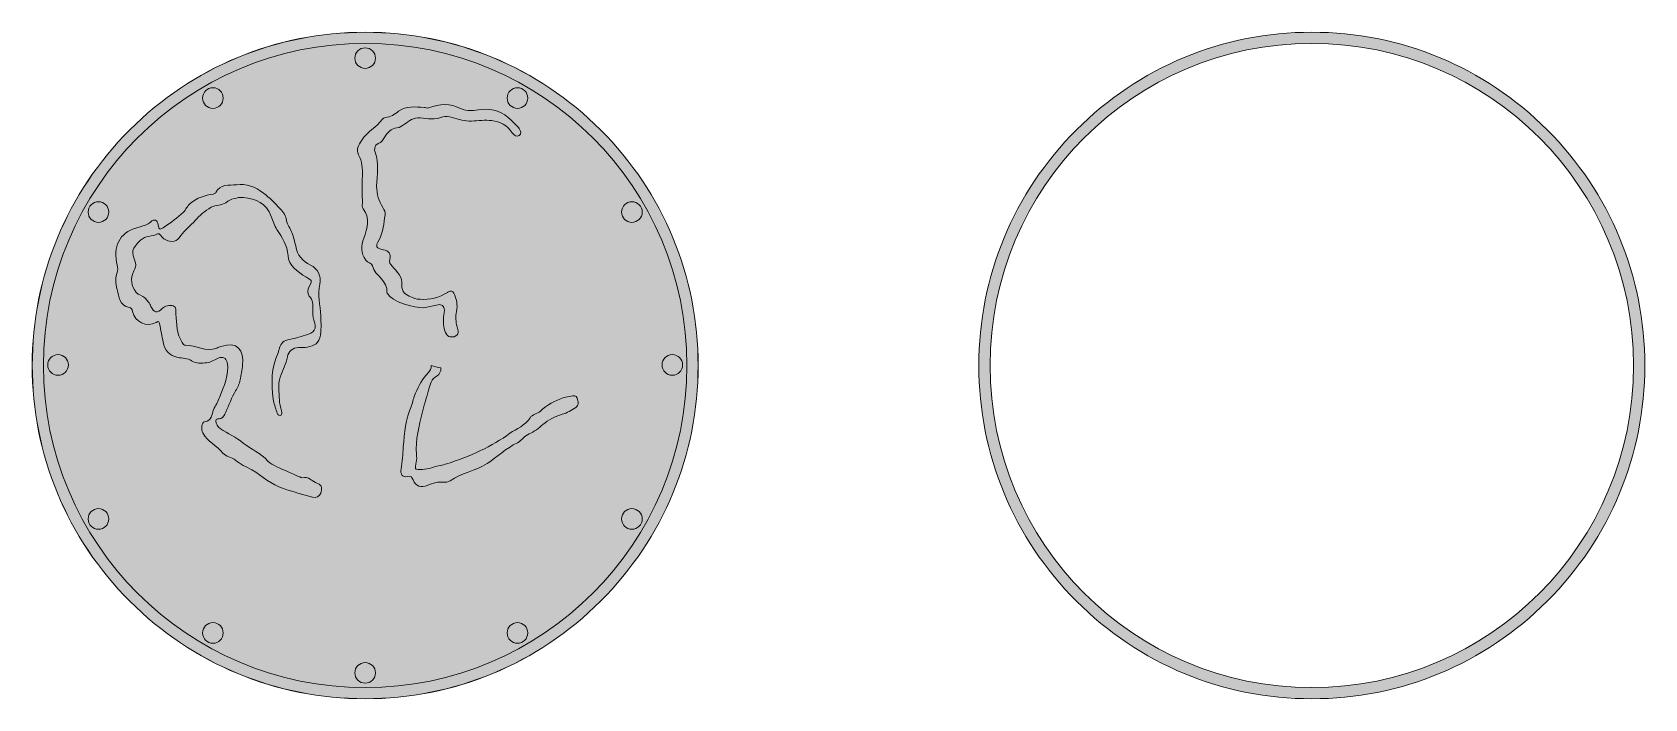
# Model space of a CAD drawing. Extents: x 98 to 4334, y -902 to -98.
# Drawn here: x 98 to 2046, y -902 to -98 of the extents above; entities that cross this region are included whole.
import ezdxf

# ---------------------------------------------------------------- set-up
doc = ezdxf.new("R2010")
doc.units = 0
doc.header["$MEASUREMENT"] = 0
doc.layers.add('Layer 1', color=7, linetype='Continuous')

msp = doc.modelspace()

# ---------------------------------------------------------------- hatches: boundary and pattern name
at = {"layer": 'Layer 1', "true_color": 0xed1c24}
h = msp.add_hatch(color=240, dxfattribs=at)
h.dxf.hatch_style = 2
edge = h.paths.add_edge_path()
edge.add_spline(control_points=[(784.5, -215.5), (708.5, -139.5), (607.5, -97.6), (500, -97.6), (392.5, -97.6), (291.5, -139.5), (215.5, -215.5), (139.5, -291.5), (97.6, -392.5), (97.6, -500), (97.6, -607.5), (139.5, -708.5), (215.5, -784.5), (291.5, -860.5), (392.5, -902.4), (500, -902.4), (607.5, -902.4), (708.5, -860.5), (784.5, -784.5), (860.5, -708.5), (902.4, -607.5), (902.4, -500), (902.4, -392.5), (860.5, -291.5), (784.5, -215.5)], knot_values=[0, 0, 0, 0, 1, 1, 1, 2, 2, 2, 3, 3, 3, 4, 4, 4, 5, 5, 5, 6, 6, 6, 7, 7, 7, 8, 8, 8, 8], degree=3, periodic=1)
at = {"layer": 'Layer 1', "true_color": 0xe00724}
h = msp.add_hatch(color=242, dxfattribs=at)
h.dxf.hatch_style = 2
edge = h.paths.add_edge_path()
edge.add_spline(control_points=[(784.5, -215.5), (708.5, -139.5), (607.5, -97.6), (500, -97.6), (392.5, -97.6), (291.5, -139.5), (215.5, -215.5), (139.5, -291.5), (97.6, -392.5), (97.6, -500), (97.6, -607.5), (139.5, -708.5), (215.5, -784.5), (291.5, -860.5), (392.5, -902.4), (500, -902.4), (607.5, -902.4), (708.5, -860.5), (784.5, -784.5), (860.5, -708.5), (902.4, -607.5), (902.4, -500), (902.4, -392.5), (860.5, -291.5), (784.5, -215.5)], knot_values=[0, 0, 0, 0, 1, 1, 1, 2, 2, 2, 3, 3, 3, 4, 4, 4, 5, 5, 5, 6, 6, 6, 7, 7, 7, 8, 8, 8, 8], degree=3, periodic=1)
edge = h.paths.add_edge_path()
edge.add_spline(control_points=[(500, -888.9), (285.2, -888.9), (111.1, -714.8), (111.1, -500), (111.1, -285.2), (285.2, -111.1), (500, -111.1), (714.8, -111.1), (888.9, -285.2), (888.9, -500), (888.9, -714.8), (714.8, -888.9), (500, -888.9)], knot_values=[0, 0, 0, 0, 1, 1, 1, 2, 2, 2, 3, 3, 3, 4, 4, 4, 4], degree=3, periodic=1)
at = {"layer": 'Layer 1', "true_color": 0xffffff}
h = msp.add_hatch(color=7, dxfattribs=at)
h.dxf.hatch_style = 2
edge = h.paths.add_edge_path()
edge.add_spline(control_points=[(784.5, -215.5), (708.5, -139.5), (607.5, -97.7), (500, -97.7), (392.5, -97.7), (291.5, -139.5), (215.5, -215.5), (139.5, -291.5), (97.7, -392.5), (97.7, -500), (97.7, -607.5), (139.5, -708.5), (215.5, -784.5), (291.5, -860.5), (392.5, -902.3), (500, -902.3), (607.5, -902.3), (708.5, -860.5), (784.5, -784.5), (860.5, -708.5), (902.3, -607.5), (902.3, -500), (902.3, -392.5), (860.5, -291.5), (784.5, -215.5)], knot_values=[0, 0, 0, 0, 1, 1, 1, 2, 2, 2, 3, 3, 3, 4, 4, 4, 5, 5, 5, 6, 6, 6, 7, 7, 7, 8, 8, 8, 8], degree=3, periodic=1)
edge = h.paths.add_edge_path()
edge.add_spline(control_points=[(684, -164.6), (690.9, -164.6), (696.5, -170.2), (696.5, -177.1), (696.5, -184), (690.9, -189.6), (684, -189.6), (677.1, -189.6), (671.6, -184), (671.6, -177.1), (671.6, -170.2), (677.1, -164.6), (684, -164.6)], knot_values=[0, 0, 0, 0, 1, 1, 1, 2, 2, 2, 3, 3, 3, 4, 4, 4, 4], degree=3, periodic=1)
edge = h.paths.add_edge_path()
edge.add_spline(control_points=[(500, -116.4), (506.9, -116.4), (512.5, -122), (512.5, -128.8), (512.5, -135.7), (506.9, -141.3), (500, -141.3), (493.1, -141.3), (487.5, -135.7), (487.5, -128.8), (487.5, -122), (493.1, -116.4), (500, -116.4)], knot_values=[0, 0, 0, 0, 1, 1, 1, 2, 2, 2, 3, 3, 3, 4, 4, 4, 4], degree=3, periodic=1)
edge = h.paths.add_edge_path()
edge.add_spline(control_points=[(316, -164.6), (322.9, -164.6), (328.4, -170.2), (328.4, -177.1), (328.4, -184), (322.9, -189.6), (316, -189.6), (309.1, -189.6), (303.5, -184), (303.5, -177.1), (303.5, -170.2), (309.1, -164.6), (316, -164.6)], knot_values=[0, 0, 0, 0, 1, 1, 1, 2, 2, 2, 3, 3, 3, 4, 4, 4, 4], degree=3, periodic=1)
edge = h.paths.add_edge_path()
edge.add_spline(control_points=[(128.8, -511.8), (122, -511.8), (116.4, -506.2), (116.4, -499.3), (116.4, -492.4), (122, -486.9), (128.8, -486.9), (135.7, -486.9), (141.3, -492.4), (141.3, -499.3), (141.3, -506.2), (135.7, -511.8), (128.8, -511.8)], knot_values=[0, 0, 0, 0, 1, 1, 1, 2, 2, 2, 3, 3, 3, 4, 4, 4, 4], degree=3, periodic=1)
edge = h.paths.add_edge_path()
edge.add_spline(control_points=[(177.7, -697.7), (170.8, -697.7), (165.2, -692.1), (165.2, -685.3), (165.2, -678.4), (170.8, -672.8), (177.7, -672.8), (184.6, -672.8), (190.1, -678.4), (190.1, -685.3), (190.1, -692.1), (184.6, -697.7), (177.7, -697.7)], knot_values=[0, 0, 0, 0, 1, 1, 1, 2, 2, 2, 3, 3, 3, 4, 4, 4, 4], degree=3, periodic=1)
edge = h.paths.add_edge_path()
edge.add_spline(control_points=[(177.7, -327.2), (170.8, -327.2), (165.2, -321.6), (165.2, -314.7), (165.2, -307.9), (170.8, -302.3), (177.7, -302.3), (184.6, -302.3), (190.1, -307.9), (190.1, -314.7), (190.1, -321.6), (184.6, -327.2), (177.7, -327.2)], knot_values=[0, 0, 0, 0, 1, 1, 1, 2, 2, 2, 3, 3, 3, 4, 4, 4, 4], degree=3, periodic=1)
edge = h.paths.add_edge_path()
edge.add_spline(control_points=[(316, -835.4), (309.1, -835.4), (303.5, -829.8), (303.5, -822.9), (303.5, -816), (309.1, -810.4), (316, -810.4), (322.9, -810.4), (328.4, -816), (328.4, -822.9), (328.4, -829.8), (322.9, -835.4), (316, -835.4)], knot_values=[0, 0, 0, 0, 1, 1, 1, 2, 2, 2, 3, 3, 3, 4, 4, 4, 4], degree=3, periodic=1)
edge = h.paths.add_edge_path()
edge.add_spline(control_points=[(446.3, -654), (444.7, -658.2), (441.1, -660.1), (436.2, -659), (424.3, -656.1), (412.8, -652.1), (401.1, -648.6), (386.2, -644.1), (375.8, -633.3), (363, -626.1), (356.4, -622.3), (348.6, -619), (343.5, -614.6), (338.4, -610.2), (331.3, -610.1), (328, -605.8), (320.9, -596.5), (309.3, -592.1), (303.7, -581.4), (301.9, -577.7), (302.2, -568.3), (305.9, -567.9), (315.2, -566.7), (314.5, -558.9), (316.8, -553.4), (319, -548.3), (322.2, -543.5), (323.9, -538.6), (328.8, -524.9), (336.3, -511.5), (333.1, -495.9), (332.1, -491.1), (327.6, -488.9), (322.4, -491.1), (317.7, -493.1), (313.7, -496.1), (308.4, -496.6), (302, -497.3), (296.1, -498.3), (290.2, -494.3), (285.3, -490.9), (279.1, -491.3), (273.4, -490.2), (264.1, -488.4), (257.3, -481.5), (255.8, -471.9), (254.6, -464.5), (252.9, -457.2), (251.6, -449.8), (251.1, -446.9), (250.4, -446.2), (247.4, -447.9), (236.3, -454.6), (221.1, -447.4), (219, -434.7), (218.5, -432.3), (216.8, -430.2), (215, -429.9), (202.7, -427.5), (202.9, -416.9), (200.3, -408.2), (198.2, -400.9), (198, -393.6), (200.8, -386.1), (201.9, -383.2), (200, -379.1), (199.5, -375.6), (195.7, -352), (205, -338.3), (228, -332.4), (232.5, -331.3), (236.8, -330.2), (240.4, -326.8), (244.9, -322.6), (249.2, -324), (249.8, -330), (250.6, -337), (252.7, -336), (257.5, -332.7), (265.5, -327.3), (273.1, -321.4), (280.3, -314.9), (283.7, -311.8), (284.7, -307.5), (288.5, -304.3), (296.8, -297.2), (306.3, -294.8), (316.3, -293), (317.5, -292.8), (319, -292.2), (319.4, -291.3), (324.7, -280.3), (335.6, -282.9), (344.3, -281.7), (356.4, -280.1), (366.9, -284.2), (377, -291.8), (384.7, -297.6), (391, -303.7), (397.3, -310.9), (401.3, -315.5), (404.1, -318.9), (405, -325.1), (405.8, -330.1), (409.6, -334.6), (411.5, -339.6), (413.4, -344.9), (415, -350.5), (416, -356.1), (418, -367), (424.1, -374), (434, -378.7), (442.7, -382.9), (447.3, -392.4), (445.2, -401.6), (442.3, -414.6), (445.7, -427.2), (446.3, -439.9), (446.7, -448.9), (447.3, -457.8), (445.1, -466.5), (443, -475.3), (435.3, -477.1), (427.6, -478.2), (425, -478.6), (422.3, -478.3), (419.6, -478.3), (412.5, -478.4), (407.3, -482.8), (406, -489.6), (404.4, -498.2), (400.5, -505.9), (397.4, -514), (394, -522.9), (396, -532.2), (396.3, -541.3), (396.4, -545.8), (398.1, -550.3), (398.8, -554.8), (399.1, -556.7), (400.1, -559.7), (397.3, -560.3), (394.9, -560.7), (393.8, -558.1), (393.2, -555.9), (391.6, -550.9), (389.5, -545.9), (388.8, -540.7), (386.5, -521.6), (386.1, -502.6), (394.8, -484.7), (395.4, -483.4), (395.5, -481.9), (395.9, -480.5), (397.5, -475), (399.6, -470.5), (406.4, -469.2), (413.6, -467.8), (420.7, -465.2), (427.8, -463.3), (437.8, -460.6), (442.6, -456.2), (438, -445.2), (436.3, -441), (436.7, -436.6), (436.8, -432.3), (436.9, -426.4), (437, -421), (432.4, -416.1), (429.5, -412.9), (430.4, -408.5), (432.4, -404.5), (436.6, -396.4), (435.6, -397.7), (428.2, -393.1), (418.5, -387.1), (407.5, -379.2), (406.8, -367.4), (406, -354.5), (399.5, -345.7), (393.4, -335.9), (390.3, -331), (388.5, -325.3), (386.5, -320), (380.5, -303.7), (368, -298.7), (352.8, -297.1), (344.8, -296.9), (338.1, -298.7), (331.5, -303.4), (326.6, -306.9), (319.5, -305.7), (313.8, -309), (306.3, -313.3), (299.8, -318.6), (294.3, -325.2), (293.7, -325.9), (293.2, -326.8), (292.5, -327.4), (286.2, -333), (280.3, -338.7), (275.3, -345.7), (271.1, -351.6), (262.5, -351.2), (256.7, -347), (254, -345), (251.2, -339.7), (249.2, -340.9), (242.6, -344.8), (234.3, -342.9), (228.4, -348.7), (218, -359.1), (216.8, -362.1), (222.4, -376.1), (224, -380.1), (221.9, -382.6), (220.5, -385.5), (215.9, -395.2), (217, -403.9), (223.4, -411.7), (226.2, -415), (230.5, -415.3), (233.6, -418.4), (236.8, -421.5), (239.3, -424.7), (241.1, -428.8), (244.4, -436.5), (249, -437.2), (254.7, -431.3), (258.2, -427.5), (263.5, -426.9), (268, -428.1), (272.5, -429.3), (271, -433.8), (271.3, -437.8), (272.1, -449.6), (271.9, -461.9), (279, -472.4), (280, -473.8), (281.1, -475.7), (282.7, -475.6), (295.5, -474.9), (307.4, -484.4), (320.6, -478.9), (322.2, -478.2), (323.8, -477.7), (325.4, -477.2), (346.4, -470), (353.3, -481.5), (351.9, -499.5), (351.4, -505.5), (350.2, -511.5), (348.9, -517.4), (347.8, -522), (346, -526.3), (343.4, -530.6), (338.6, -538.7), (335.2, -547.7), (331.6, -556.5), (330.3, -559.8), (328.9, -562.5), (325.4, -564), (323.3, -564.8), (319.3, -563.6), (319.6, -566.9), (319.9, -570.4), (321.5, -574.1), (324.8, -576.2), (334, -582), (344.1, -586.8), (352.6, -593.6), (362.2, -601.3), (374, -605.8), (382.3, -615.4), (385, -618.5), (389.4, -620.3), (393.2, -622.2), (402.4, -626.5), (411.7, -630.5), (421, -634.6), (421.8, -635), (422.9, -635.9), (423.6, -635.7), (431.7, -632.8), (436, -640.5), (442.4, -642.4), (448.3, -644.3), (447.9, -649.6), (446.3, -654)], knot_values=[0, 0, 0, 0, 1, 1, 1, 2, 2, 2, 3, 3, 3, 4, 4, 4, 5, 5, 5, 6, 6, 6, 7, 7, 7, 8, 8, 8, 9, 9, 9, 10, 10, 10, 11, 11, 11, 12, 12, 12, 13, 13, 13, 14, 14, 14, 15, 15, 15, 16, 16, 16, 17, 17, 17, 18, 18, 18, 19, 19, 19, 20, 20, 20, 21, 21, 21, 22, 22, 22, 23, 23, 23, 24, 24, 24, 25, 25, 25, 26, 26, 26, 27, 27, 27, 28, 28, 28, 29, 29, 29, 30, 30, 30, 31, 31, 31, 32, 32, 32, 33, 33, 33, 34, 34, 34, 35, 35, 35, 36, 36, 36, 37, 37, 37, 38, 38, 38, 39, 39, 39, 40, 40, 40, 41, 41, 41, 42, 42, 42, 43, 43, 43, 44, 44, 44, 45, 45, 45, 46, 46, 46, 47, 47, 47, 48, 48, 48, 49, 49, 49, 50, 50, 50, 51, 51, 51, 52, 52, 52, 53, 53, 53, 54, 54, 54, 55, 55, 55, 56, 56, 56, 57, 57, 57, 58, 58, 58, 59, 59, 59, 60, 60, 60, 61, 61, 61, 62, 62, 62, 63, 63, 63, 64, 64, 64, 65, 65, 65, 66, 66, 66, 67, 67, 67, 68, 68, 68, 69, 69, 69, 70, 70, 70, 71, 71, 71, 72, 72, 72, 73, 73, 73, 74, 74, 74, 75, 75, 75, 76, 76, 76, 77, 77, 77, 78, 78, 78, 79, 79, 79, 80, 80, 80, 81, 81, 81, 82, 82, 82, 83, 83, 83, 84, 84, 84, 85, 85, 85, 86, 86, 86, 87, 87, 87, 88, 88, 88, 89, 89, 89, 90, 90, 90, 91, 91, 91, 92, 92, 92, 93, 93, 93, 94, 94, 94, 95, 95, 95, 96, 96, 96, 96], degree=3, periodic=1)
edge = h.paths.add_edge_path()
edge.add_spline(control_points=[(500, -883.6), (493.1, -883.6), (487.5, -878), (487.5, -871.2), (487.5, -864.3), (493.1, -858.7), (500, -858.7), (506.9, -858.7), (512.5, -864.3), (512.5, -871.2), (512.5, -878), (506.9, -883.6), (500, -883.6)], knot_values=[0, 0, 0, 0, 1, 1, 1, 2, 2, 2, 3, 3, 3, 4, 4, 4, 4], degree=3, periodic=1)
edge = h.paths.add_edge_path()
edge.add_spline(control_points=[(527, -413.1), (526.8, -412.7), (526.1, -412.3), (526.2, -411.9), (527.8, -397.3), (511.7, -392.1), (508.9, -379.7), (508.1, -376), (503, -375.9), (500.8, -372.9), (494.3, -364.5), (495.3, -355.2), (498.3, -346.2), (502.3, -334.1), (506.8, -322.4), (497.6, -310.7), (496.1, -308.8), (496.6, -306.5), (496.6, -304.4), (496.5, -293.2), (496.3, -282), (496.6, -270.8), (496.8, -262.1), (496.2, -253.8), (492.1, -245.6), (489.1, -239.5), (491.6, -234.1), (495.8, -227.9), (502.6, -217.7), (513.7, -212.5), (520.7, -202.9), (521.5, -201.8), (523, -200.7), (524.3, -200.6), (530.7, -200.3), (535.5, -196.6), (540.3, -193), (549.8, -186), (560.6, -188), (571.1, -188.5), (573, -188.5), (574.7, -189.6), (576.7, -188.8), (589.7, -183.9), (602.6, -183.1), (615.3, -189.6), (623.4, -193.7), (631.8, -192), (640.2, -190.9), (654.5, -189), (666.6, -193.7), (676.7, -204), (679.9, -207.2), (683.3, -210.4), (686.2, -213.9), (688.3, -216.5), (689, -220.5), (686.1, -222.3), (682.9, -224.4), (679.8, -222.4), (677.7, -219), (671.9, -210.1), (662.9, -205.6), (653, -204.3), (645, -203.3), (636.7, -204.4), (628.4, -204.9), (620.8, -205.5), (612.8, -202.5), (605.1, -200.5), (601.2, -199.5), (597.1, -198.7), (593.7, -199.9), (584.6, -203), (575.6, -202.4), (566.5, -201.1), (558.7, -200.1), (552.9, -204.8), (547.4, -208.7), (544.4, -210.8), (542.1, -212.6), (538.3, -213), (531.5, -213.7), (527, -218.3), (523.8, -224), (521.8, -227.4), (519.9, -230.5), (515.8, -232), (510.5, -233.8), (511, -240.1), (512, -242.4), (517.5, -256), (513.9, -269.8), (513.8, -283.4), (513.8, -293.1), (516.7, -301.5), (521.5, -309.4), (523.2, -312.2), (524.7, -314.9), (524.1, -318.2), (522.4, -328.4), (521.8, -338.8), (516.7, -348.2), (512, -356.7), (512.9, -358.3), (522.1, -360.2), (528.3, -361.5), (531.3, -365.5), (529.6, -371.8), (528.5, -375.8), (530, -377.2), (532.6, -380.1), (538.4, -386.5), (545.5, -393.1), (544.4, -402.8), (543.5, -411.5), (549.6, -415.1), (555.1, -417.1), (557.6, -417.9), (561.6, -420.6), (565.8, -420.1), (566, -420.1), (566.1, -420.1), (566.3, -420.1), (578, -420.5), (589.6, -418.2), (599.4, -411.8), (599.8, -411.5), (600.2, -411.3), (600.6, -411), (602.8, -409.6), (605.8, -410.3), (607, -412.6), (610.6, -419.4), (612, -426.8), (610.3, -434.8), (609, -441), (609.4, -447), (611.1, -453.3), (612.1, -457.2), (614.8, -463.4), (607.4, -465.2), (600.5, -466.7), (597.2, -463.2), (595.5, -455.2), (594.1, -448.9), (594.4, -442.9), (595.5, -436.6), (596.3, -432), (595.4, -427.3), (590, -426.3), (590, -426.3), (570.7, -430.2), (570.7, -430.2), (559.7, -430.8), (531.2, -422.8), (527, -413.1)], knot_values=[0, 0, 0, 0, 1, 1, 1, 2, 2, 2, 3, 3, 3, 4, 4, 4, 5, 5, 5, 6, 6, 6, 7, 7, 7, 8, 8, 8, 9, 9, 9, 10, 10, 10, 11, 11, 11, 12, 12, 12, 13, 13, 13, 14, 14, 14, 15, 15, 15, 16, 16, 16, 17, 17, 17, 18, 18, 18, 19, 19, 19, 20, 20, 20, 21, 21, 21, 22, 22, 22, 23, 23, 23, 24, 24, 24, 25, 25, 25, 26, 26, 26, 27, 27, 27, 28, 28, 28, 29, 29, 29, 30, 30, 30, 31, 31, 31, 32, 32, 32, 33, 33, 33, 34, 34, 34, 35, 35, 35, 36, 36, 36, 37, 37, 37, 38, 38, 38, 39, 39, 39, 40, 40, 40, 41, 41, 41, 42, 42, 42, 43, 43, 43, 44, 44, 44, 45, 45, 45, 46, 46, 46, 47, 47, 47, 48, 48, 48, 49, 49, 49, 50, 50, 50, 51, 51, 51, 52, 52, 52, 52], degree=3, periodic=1)
edge = h.paths.add_edge_path()
edge.add_spline(control_points=[(684, -835.4), (677.1, -835.4), (671.6, -829.8), (671.6, -822.9), (671.6, -816), (677.1, -810.4), (684, -810.4), (690.9, -810.4), (696.5, -816), (696.5, -822.9), (696.5, -829.8), (690.9, -835.4), (684, -835.4)], knot_values=[0, 0, 0, 0, 1, 1, 1, 2, 2, 2, 3, 3, 3, 4, 4, 4, 4], degree=3, periodic=1)
edge = h.paths.add_edge_path()
edge.add_spline(control_points=[(754.4, -550.7), (749.3, -554.4), (744.1, -557.2), (737.9, -558.9), (729.4, -561.3), (721.6, -565.4), (714.7, -571.4), (709.7, -575.7), (704.3, -579.9), (698, -582.6), (692.5, -584.9), (689.5, -590.5), (683.9, -593.2), (670.6, -599.9), (659.8, -610.4), (647.3, -618.5), (633, -627.7), (616.1, -629.6), (602.5, -639.3), (597.9, -642.6), (591.1, -639.6), (585.4, -641.3), (582, -642.4), (578.5, -643.1), (575.1, -644.7), (567.5, -648.2), (561.2, -645.9), (558, -638.2), (556.4, -634.7), (555.5, -632.6), (550.7, -633.9), (544.9, -635.6), (542.3, -631), (543.4, -624.9), (545, -616.1), (545.5, -607.2), (546.1, -598.3), (547.1, -581.4), (549.2, -564.8), (555.8, -548.8), (557.7, -544), (558.5, -538.5), (560.8, -533.4), (564.8, -524.4), (569.2, -515.8), (576.3, -508.8), (578.6, -506.5), (579.9, -503.6), (579.7, -500.2), (583.6, -501.2), (587.5, -502.1), (591.4, -503), (591.6, -507), (590.1, -510.6), (586.8, -512.4), (579.9, -516.3), (578.3, -522.9), (576.6, -529.7), (574.3, -538.6), (571.1, -547.2), (569.2, -556.1), (565.4, -573), (560.3, -589.7), (562.1, -607.3), (562.1, -608), (562, -608.8), (562.1, -609.5), (563.3, -615), (559.1, -624.6), (561.5, -625.1), (568.1, -626.4), (575.9, -625), (582.5, -622.7), (587.8, -620.8), (593.2, -620.4), (598.5, -618.7), (612.5, -614.3), (626.1, -609.1), (639.4, -602.7), (651.9, -596.8), (664, -589.6), (675, -581.9), (683, -576.3), (693.4, -572.4), (699.2, -563), (701.7, -559), (707.9, -558.8), (711.7, -555), (719.6, -547.3), (729.7, -542.7), (740, -538.8), (743.1, -537.7), (746, -537.4), (749.1, -537), (751.6, -536.7), (755.1, -535.2), (756.2, -539.6), (757.1, -543.6), (759, -547.4), (754.4, -550.7)], knot_values=[0, 0, 0, 0, 1, 1, 1, 2, 2, 2, 3, 3, 3, 4, 4, 4, 5, 5, 5, 6, 6, 6, 7, 7, 7, 8, 8, 8, 9, 9, 9, 10, 10, 10, 11, 11, 11, 12, 12, 12, 13, 13, 13, 14, 14, 14, 15, 15, 15, 16, 16, 16, 17, 17, 17, 18, 18, 18, 19, 19, 19, 20, 20, 20, 21, 21, 21, 22, 22, 22, 23, 23, 23, 24, 24, 24, 25, 25, 25, 26, 26, 26, 27, 27, 27, 28, 28, 28, 29, 29, 29, 30, 30, 30, 31, 31, 31, 32, 32, 32, 33, 33, 33, 33], degree=3, periodic=1)
edge = h.paths.add_edge_path()
edge.add_spline(control_points=[(822.3, -697.7), (815.4, -697.7), (809.9, -692.1), (809.9, -685.3), (809.9, -678.4), (815.4, -672.8), (822.3, -672.8), (829.2, -672.8), (834.8, -678.4), (834.8, -685.3), (834.8, -692.1), (829.2, -697.7), (822.3, -697.7)], knot_values=[0, 0, 0, 0, 1, 1, 1, 2, 2, 2, 3, 3, 3, 4, 4, 4, 4], degree=3, periodic=1)
edge = h.paths.add_edge_path()
edge.add_spline(control_points=[(822.3, -327.2), (815.4, -327.2), (809.9, -321.6), (809.9, -314.7), (809.9, -307.9), (815.4, -302.3), (822.3, -302.3), (829.2, -302.3), (834.8, -307.9), (834.8, -314.7), (834.8, -321.6), (829.2, -327.2), (822.3, -327.2)], knot_values=[0, 0, 0, 0, 1, 1, 1, 2, 2, 2, 3, 3, 3, 4, 4, 4, 4], degree=3, periodic=1)
edge = h.paths.add_edge_path()
edge.add_spline(control_points=[(871.2, -511.8), (864.3, -511.8), (858.7, -506.2), (858.7, -499.3), (858.7, -492.4), (864.3, -486.9), (871.2, -486.9), (878, -486.9), (883.6, -492.4), (883.6, -499.3), (883.6, -506.2), (878, -511.8), (871.2, -511.8)], knot_values=[0, 0, 0, 0, 1, 1, 1, 2, 2, 2, 3, 3, 3, 4, 4, 4, 4], degree=3, periodic=1)
at = {"layer": 'Layer 1', "true_color": 0xe00724}
h = msp.add_hatch(color=242, dxfattribs=at)
h.dxf.hatch_style = 2
edge = h.paths.add_edge_path()
edge.add_spline(control_points=[(1928.5, -215.5), (1852.5, -139.5), (1751.5, -97.6), (1644, -97.6), (1536.5, -97.6), (1435.5, -139.5), (1359.5, -215.5), (1283.5, -291.5), (1241.6, -392.5), (1241.6, -500), (1241.6, -607.5), (1283.5, -708.5), (1359.5, -784.5), (1435.5, -860.5), (1536.5, -902.4), (1644, -902.4), (1751.5, -902.4), (1852.5, -860.5), (1928.5, -784.5), (2004.5, -708.5), (2046.4, -607.5), (2046.4, -500), (2046.4, -392.5), (2004.5, -291.5), (1928.5, -215.5)], knot_values=[0, 0, 0, 0, 1, 1, 1, 2, 2, 2, 3, 3, 3, 4, 4, 4, 5, 5, 5, 6, 6, 6, 7, 7, 7, 8, 8, 8, 8], degree=3, periodic=1)
edge = h.paths.add_edge_path()
edge.add_spline(control_points=[(1644, -888.9), (1429.2, -888.9), (1255.1, -714.8), (1255.1, -500), (1255.1, -285.2), (1429.2, -111.1), (1644, -111.1), (1858.8, -111.1), (2032.9, -285.2), (2032.9, -500), (2032.9, -714.8), (1858.8, -888.9), (1644, -888.9)], knot_values=[0, 0, 0, 0, 1, 1, 1, 2, 2, 2, 3, 3, 3, 4, 4, 4, 4], degree=3, periodic=1)

# ---------------------------------------------------------------- linework, layer by layer
at = {"layer": 'Layer 1', "lineweight": 0}
for points, knots in [([(784.5, -215.5), (708.5, -139.5), (607.5, -97.6), (500, -97.6), (392.5, -97.6), (291.5, -139.5), (215.5, -215.5), (139.5, -291.5), (97.6, -392.5), (97.6, -500), (97.6, -607.5), (139.5, -708.5), (215.5, -784.5), (291.5, -860.5), (392.5, -902.4), (500, -902.4), (607.5, -902.4), (708.5, -860.5), (784.5, -784.5), (860.5, -708.5), (902.4, -607.5), (902.4, -500), (902.4, -392.5), (860.5, -291.5), (784.5, -215.5)], [0, 0, 0, 0, 1, 1, 1, 2, 2, 2, 3, 3, 3, 4, 4, 4, 5, 5, 5, 6, 6, 6, 7, 7, 7, 8, 8, 8, 8]), ([(784.5, -215.5), (708.5, -139.5), (607.5, -97.6), (500, -97.6), (392.5, -97.6), (291.5, -139.5), (215.5, -215.5), (139.5, -291.5), (97.6, -392.5), (97.6, -500), (97.6, -607.5), (139.5, -708.5), (215.5, -784.5), (291.5, -860.5), (392.5, -902.4), (500, -902.4), (607.5, -902.4), (708.5, -860.5), (784.5, -784.5), (860.5, -708.5), (902.4, -607.5), (902.4, -500), (902.4, -392.5), (860.5, -291.5), (784.5, -215.5)], [0, 0, 0, 0, 1, 1, 1, 2, 2, 2, 3, 3, 3, 4, 4, 4, 5, 5, 5, 6, 6, 6, 7, 7, 7, 8, 8, 8, 8]), ([(784.5, -215.5), (708.5, -139.5), (607.5, -97.7), (500, -97.7), (392.5, -97.7), (291.5, -139.5), (215.5, -215.5), (139.5, -291.5), (97.7, -392.5), (97.7, -500), (97.7, -607.5), (139.5, -708.5), (215.5, -784.5), (291.5, -860.5), (392.5, -902.3), (500, -902.3), (607.5, -902.3), (708.5, -860.5), (784.5, -784.5), (860.5, -708.5), (902.3, -607.5), (902.3, -500), (902.3, -392.5), (860.5, -291.5), (784.5, -215.5)], [0, 0, 0, 0, 1, 1, 1, 2, 2, 2, 3, 3, 3, 4, 4, 4, 5, 5, 5, 6, 6, 6, 7, 7, 7, 8, 8, 8, 8]), ([(500, -888.9), (285.2, -888.9), (111.1, -714.8), (111.1, -500), (111.1, -285.2), (285.2, -111.1), (500, -111.1), (714.8, -111.1), (888.9, -285.2), (888.9, -500), (888.9, -714.8), (714.8, -888.9), (500, -888.9)], [0, 0, 0, 0, 1, 1, 1, 2, 2, 2, 3, 3, 3, 4, 4, 4, 4]), ([(500, -116.4), (506.9, -116.4), (512.5, -122), (512.5, -128.8), (512.5, -135.7), (506.9, -141.3), (500, -141.3), (493.1, -141.3), (487.5, -135.7), (487.5, -128.8), (487.5, -122), (493.1, -116.4), (500, -116.4)], [0, 0, 0, 0, 1, 1, 1, 2, 2, 2, 3, 3, 3, 4, 4, 4, 4]), ([(1928.5, -215.5), (1852.5, -139.5), (1751.5, -97.6), (1644, -97.6), (1536.5, -97.6), (1435.5, -139.5), (1359.5, -215.5), (1283.5, -291.5), (1241.6, -392.5), (1241.6, -500), (1241.6, -607.5), (1283.5, -708.5), (1359.5, -784.5), (1435.5, -860.5), (1536.5, -902.4), (1644, -902.4), (1751.5, -902.4), (1852.5, -860.5), (1928.5, -784.5), (2004.5, -708.5), (2046.4, -607.5), (2046.4, -500), (2046.4, -392.5), (2004.5, -291.5), (1928.5, -215.5)], [0, 0, 0, 0, 1, 1, 1, 2, 2, 2, 3, 3, 3, 4, 4, 4, 5, 5, 5, 6, 6, 6, 7, 7, 7, 8, 8, 8, 8]), ([(1644, -888.9), (1429.2, -888.9), (1255.1, -714.8), (1255.1, -500), (1255.1, -285.2), (1429.2, -111.1), (1644, -111.1), (1858.8, -111.1), (2032.9, -285.2), (2032.9, -500), (2032.9, -714.8), (1858.8, -888.9), (1644, -888.9)], [0, 0, 0, 0, 1, 1, 1, 2, 2, 2, 3, 3, 3, 4, 4, 4, 4]), ([(316, -164.6), (322.9, -164.6), (328.4, -170.2), (328.4, -177.1), (328.4, -184), (322.9, -189.6), (316, -189.6), (309.1, -189.6), (303.5, -184), (303.5, -177.1), (303.5, -170.2), (309.1, -164.6), (316, -164.6)], [0, 0, 0, 0, 1, 1, 1, 2, 2, 2, 3, 3, 3, 4, 4, 4, 4]), ([(684, -164.6), (690.9, -164.6), (696.5, -170.2), (696.5, -177.1), (696.5, -184), (690.9, -189.6), (684, -189.6), (677.1, -189.6), (671.6, -184), (671.6, -177.1), (671.6, -170.2), (677.1, -164.6), (684, -164.6)], [0, 0, 0, 0, 1, 1, 1, 2, 2, 2, 3, 3, 3, 4, 4, 4, 4]), ([(527, -413.1), (526.8, -412.7), (526.1, -412.3), (526.2, -411.9), (527.8, -397.3), (511.7, -392.1), (508.9, -379.7), (508.1, -376), (503, -375.9), (500.8, -372.9), (494.3, -364.5), (495.3, -355.2), (498.3, -346.2), (502.3, -334.1), (506.8, -322.4), (497.6, -310.7), (496.1, -308.8), (496.6, -306.5), (496.6, -304.4), (496.5, -293.2), (496.3, -282), (496.6, -270.8), (496.8, -262.1), (496.2, -253.8), (492.1, -245.6), (489.1, -239.5), (491.6, -234.1), (495.8, -227.9), (502.6, -217.7), (513.7, -212.5), (520.7, -202.9), (521.5, -201.8), (523, -200.7), (524.3, -200.6), (530.7, -200.3), (535.5, -196.6), (540.3, -193), (549.8, -186), (560.6, -188), (571.1, -188.5), (573, -188.5), (574.7, -189.6), (576.7, -188.8), (589.7, -183.9), (602.6, -183.1), (615.3, -189.6), (623.4, -193.7), (631.8, -192), (640.2, -190.9), (654.5, -189), (666.6, -193.7), (676.7, -204), (679.9, -207.2), (683.3, -210.4), (686.2, -213.9), (688.3, -216.5), (689, -220.5), (686.1, -222.3), (682.9, -224.4), (679.8, -222.4), (677.7, -219), (671.9, -210.1), (662.9, -205.6), (653, -204.3), (645, -203.3), (636.7, -204.4), (628.4, -204.9), (620.8, -205.5), (612.8, -202.5), (605.1, -200.5), (601.2, -199.5), (597.1, -198.7), (593.7, -199.9), (584.6, -203), (575.6, -202.4), (566.5, -201.1), (558.7, -200.1), (552.9, -204.8), (547.4, -208.7), (544.4, -210.8), (542.1, -212.6), (538.3, -213), (531.5, -213.7), (527, -218.3), (523.8, -224), (521.8, -227.4), (519.9, -230.5), (515.8, -232), (510.5, -233.8), (511, -240.1), (512, -242.4), (517.5, -256), (513.9, -269.8), (513.8, -283.4), (513.8, -293.1), (516.7, -301.5), (521.5, -309.4), (523.2, -312.2), (524.7, -314.9), (524.1, -318.2), (522.4, -328.4), (521.8, -338.8), (516.7, -348.2), (512, -356.7), (512.9, -358.3), (522.1, -360.2), (528.3, -361.5), (531.3, -365.5), (529.6, -371.8), (528.5, -375.8), (530, -377.2), (532.6, -380.1), (538.4, -386.5), (545.5, -393.1), (544.4, -402.8), (543.5, -411.5), (549.6, -415.1), (555.1, -417.1), (557.6, -417.9), (561.6, -420.6), (565.8, -420.1), (566, -420.1), (566.1, -420.1), (566.3, -420.1), (578, -420.5), (589.6, -418.2), (599.4, -411.8), (599.8, -411.5), (600.2, -411.3), (600.6, -411), (602.8, -409.6), (605.8, -410.3), (607, -412.6), (610.6, -419.4), (612, -426.8), (610.3, -434.8), (609, -441), (609.4, -447), (611.1, -453.3), (612.1, -457.2), (614.8, -463.4), (607.4, -465.2), (600.5, -466.7), (597.2, -463.2), (595.5, -455.2), (594.1, -448.9), (594.4, -442.9), (595.5, -436.6), (596.3, -432), (595.4, -427.3), (590, -426.3), (590, -426.3), (570.7, -430.2), (570.7, -430.2), (559.7, -430.8), (531.2, -422.8), (527, -413.1)], [0, 0, 0, 0, 1, 1, 1, 2, 2, 2, 3, 3, 3, 4, 4, 4, 5, 5, 5, 6, 6, 6, 7, 7, 7, 8, 8, 8, 9, 9, 9, 10, 10, 10, 11, 11, 11, 12, 12, 12, 13, 13, 13, 14, 14, 14, 15, 15, 15, 16, 16, 16, 17, 17, 17, 18, 18, 18, 19, 19, 19, 20, 20, 20, 21, 21, 21, 22, 22, 22, 23, 23, 23, 24, 24, 24, 25, 25, 25, 26, 26, 26, 27, 27, 27, 28, 28, 28, 29, 29, 29, 30, 30, 30, 31, 31, 31, 32, 32, 32, 33, 33, 33, 34, 34, 34, 35, 35, 35, 36, 36, 36, 37, 37, 37, 38, 38, 38, 39, 39, 39, 40, 40, 40, 41, 41, 41, 42, 42, 42, 43, 43, 43, 44, 44, 44, 45, 45, 45, 46, 46, 46, 47, 47, 47, 48, 48, 48, 49, 49, 49, 50, 50, 50, 51, 51, 51, 52, 52, 52, 52]), ([(446.3, -654), (444.7, -658.2), (441.1, -660.1), (436.2, -659), (424.3, -656.1), (412.8, -652.1), (401.1, -648.6), (386.2, -644.1), (375.8, -633.3), (363, -626.1), (356.4, -622.3), (348.6, -619), (343.5, -614.6), (338.4, -610.2), (331.3, -610.1), (328, -605.8), (320.9, -596.5), (309.3, -592.1), (303.7, -581.4), (301.9, -577.7), (302.2, -568.3), (305.9, -567.9), (315.2, -566.7), (314.5, -558.9), (316.8, -553.4), (319, -548.3), (322.2, -543.5), (323.9, -538.6), (328.8, -524.9), (336.3, -511.5), (333.1, -495.9), (332.1, -491.1), (327.6, -488.9), (322.4, -491.1), (317.7, -493.1), (313.7, -496.1), (308.4, -496.6), (302, -497.3), (296.1, -498.3), (290.2, -494.3), (285.3, -490.9), (279.1, -491.3), (273.4, -490.2), (264.1, -488.4), (257.3, -481.5), (255.8, -471.9), (254.6, -464.5), (252.9, -457.2), (251.6, -449.8), (251.1, -446.9), (250.4, -446.2), (247.4, -447.9), (236.3, -454.6), (221.1, -447.4), (219, -434.7), (218.5, -432.3), (216.8, -430.2), (215, -429.9), (202.7, -427.5), (202.9, -416.9), (200.3, -408.2), (198.2, -400.9), (198, -393.6), (200.8, -386.1), (201.9, -383.2), (200, -379.1), (199.5, -375.6), (195.7, -352), (205, -338.3), (228, -332.4), (232.5, -331.3), (236.8, -330.2), (240.4, -326.8), (244.9, -322.6), (249.2, -324), (249.8, -330), (250.6, -337), (252.7, -336), (257.5, -332.7), (265.5, -327.3), (273.1, -321.4), (280.3, -314.9), (283.7, -311.8), (284.7, -307.5), (288.5, -304.3), (296.8, -297.2), (306.3, -294.8), (316.3, -293), (317.5, -292.8), (319, -292.2), (319.4, -291.3), (324.7, -280.3), (335.6, -282.9), (344.3, -281.7), (356.4, -280.1), (366.9, -284.2), (377, -291.8), (384.7, -297.6), (391, -303.7), (397.3, -310.9), (401.3, -315.5), (404.1, -318.9), (405, -325.1), (405.8, -330.1), (409.6, -334.6), (411.5, -339.6), (413.4, -344.9), (415, -350.5), (416, -356.1), (418, -367), (424.1, -374), (434, -378.7), (442.7, -382.9), (447.3, -392.4), (445.2, -401.6), (442.3, -414.6), (445.7, -427.2), (446.3, -439.9), (446.7, -448.9), (447.3, -457.8), (445.1, -466.5), (443, -475.3), (435.3, -477.1), (427.6, -478.2), (425, -478.6), (422.3, -478.3), (419.6, -478.3), (412.5, -478.4), (407.3, -482.8), (406, -489.6), (404.4, -498.2), (400.5, -505.9), (397.4, -514), (394, -522.9), (396, -532.2), (396.3, -541.3), (396.4, -545.8), (398.1, -550.3), (398.8, -554.8), (399.1, -556.7), (400.1, -559.7), (397.3, -560.3), (394.9, -560.7), (393.8, -558.1), (393.2, -555.9), (391.6, -550.9), (389.5, -545.9), (388.8, -540.7), (386.5, -521.6), (386.1, -502.6), (394.8, -484.7), (395.4, -483.4), (395.5, -481.9), (395.9, -480.5), (397.5, -475), (399.6, -470.5), (406.4, -469.2), (413.6, -467.8), (420.7, -465.2), (427.8, -463.3), (437.8, -460.6), (442.6, -456.2), (438, -445.2), (436.3, -441), (436.7, -436.6), (436.8, -432.3), (436.9, -426.4), (437, -421), (432.4, -416.1), (429.5, -412.9), (430.4, -408.5), (432.4, -404.5), (436.6, -396.4), (435.6, -397.7), (428.2, -393.1), (418.5, -387.1), (407.5, -379.2), (406.8, -367.4), (406, -354.5), (399.5, -345.7), (393.4, -335.9), (390.3, -331), (388.5, -325.3), (386.5, -320), (380.5, -303.7), (368, -298.7), (352.8, -297.1), (344.8, -296.9), (338.1, -298.7), (331.5, -303.4), (326.6, -306.9), (319.5, -305.7), (313.8, -309), (306.3, -313.3), (299.8, -318.6), (294.3, -325.2), (293.7, -325.9), (293.2, -326.8), (292.5, -327.4), (286.2, -333), (280.3, -338.7), (275.3, -345.7), (271.1, -351.6), (262.5, -351.2), (256.7, -347), (254, -345), (251.2, -339.7), (249.2, -340.9), (242.6, -344.8), (234.3, -342.9), (228.4, -348.7), (218, -359.1), (216.8, -362.1), (222.4, -376.1), (224, -380.1), (221.9, -382.6), (220.5, -385.5), (215.9, -395.2), (217, -403.9), (223.4, -411.7), (226.2, -415), (230.5, -415.3), (233.6, -418.4), (236.8, -421.5), (239.3, -424.7), (241.1, -428.8), (244.4, -436.5), (249, -437.2), (254.7, -431.3), (258.2, -427.5), (263.5, -426.9), (268, -428.1), (272.5, -429.3), (271, -433.8), (271.3, -437.8), (272.1, -449.6), (271.9, -461.9), (279, -472.4), (280, -473.8), (281.1, -475.7), (282.7, -475.6), (295.5, -474.9), (307.4, -484.4), (320.6, -478.9), (322.2, -478.2), (323.8, -477.7), (325.4, -477.2), (346.4, -470), (353.3, -481.5), (351.9, -499.5), (351.4, -505.5), (350.2, -511.5), (348.9, -517.4), (347.8, -522), (346, -526.3), (343.4, -530.6), (338.6, -538.7), (335.2, -547.7), (331.6, -556.5), (330.3, -559.8), (328.9, -562.5), (325.4, -564), (323.3, -564.8), (319.3, -563.6), (319.6, -566.9), (319.9, -570.4), (321.5, -574.1), (324.8, -576.2), (334, -582), (344.1, -586.8), (352.6, -593.6), (362.2, -601.3), (374, -605.8), (382.3, -615.4), (385, -618.5), (389.4, -620.3), (393.2, -622.2), (402.4, -626.5), (411.7, -630.5), (421, -634.6), (421.8, -635), (422.9, -635.9), (423.6, -635.7), (431.7, -632.8), (436, -640.5), (442.4, -642.4), (448.3, -644.3), (447.9, -649.6), (446.3, -654)], [0, 0, 0, 0, 1, 1, 1, 2, 2, 2, 3, 3, 3, 4, 4, 4, 5, 5, 5, 6, 6, 6, 7, 7, 7, 8, 8, 8, 9, 9, 9, 10, 10, 10, 11, 11, 11, 12, 12, 12, 13, 13, 13, 14, 14, 14, 15, 15, 15, 16, 16, 16, 17, 17, 17, 18, 18, 18, 19, 19, 19, 20, 20, 20, 21, 21, 21, 22, 22, 22, 23, 23, 23, 24, 24, 24, 25, 25, 25, 26, 26, 26, 27, 27, 27, 28, 28, 28, 29, 29, 29, 30, 30, 30, 31, 31, 31, 32, 32, 32, 33, 33, 33, 34, 34, 34, 35, 35, 35, 36, 36, 36, 37, 37, 37, 38, 38, 38, 39, 39, 39, 40, 40, 40, 41, 41, 41, 42, 42, 42, 43, 43, 43, 44, 44, 44, 45, 45, 45, 46, 46, 46, 47, 47, 47, 48, 48, 48, 49, 49, 49, 50, 50, 50, 51, 51, 51, 52, 52, 52, 53, 53, 53, 54, 54, 54, 55, 55, 55, 56, 56, 56, 57, 57, 57, 58, 58, 58, 59, 59, 59, 60, 60, 60, 61, 61, 61, 62, 62, 62, 63, 63, 63, 64, 64, 64, 65, 65, 65, 66, 66, 66, 67, 67, 67, 68, 68, 68, 69, 69, 69, 70, 70, 70, 71, 71, 71, 72, 72, 72, 73, 73, 73, 74, 74, 74, 75, 75, 75, 76, 76, 76, 77, 77, 77, 78, 78, 78, 79, 79, 79, 80, 80, 80, 81, 81, 81, 82, 82, 82, 83, 83, 83, 84, 84, 84, 85, 85, 85, 86, 86, 86, 87, 87, 87, 88, 88, 88, 89, 89, 89, 90, 90, 90, 91, 91, 91, 92, 92, 92, 93, 93, 93, 94, 94, 94, 95, 95, 95, 96, 96, 96, 96]), ([(177.7, -327.2), (170.8, -327.2), (165.2, -321.6), (165.2, -314.7), (165.2, -307.9), (170.8, -302.3), (177.7, -302.3), (184.6, -302.3), (190.1, -307.9), (190.1, -314.7), (190.1, -321.6), (184.6, -327.2), (177.7, -327.2)], [0, 0, 0, 0, 1, 1, 1, 2, 2, 2, 3, 3, 3, 4, 4, 4, 4]), ([(822.3, -327.2), (815.4, -327.2), (809.9, -321.6), (809.9, -314.7), (809.9, -307.9), (815.4, -302.3), (822.3, -302.3), (829.2, -302.3), (834.8, -307.9), (834.8, -314.7), (834.8, -321.6), (829.2, -327.2), (822.3, -327.2)], [0, 0, 0, 0, 1, 1, 1, 2, 2, 2, 3, 3, 3, 4, 4, 4, 4]), ([(128.8, -511.8), (122, -511.8), (116.4, -506.2), (116.4, -499.3), (116.4, -492.4), (122, -486.9), (128.8, -486.9), (135.7, -486.9), (141.3, -492.4), (141.3, -499.3), (141.3, -506.2), (135.7, -511.8), (128.8, -511.8)], [0, 0, 0, 0, 1, 1, 1, 2, 2, 2, 3, 3, 3, 4, 4, 4, 4]), ([(871.2, -511.8), (864.3, -511.8), (858.7, -506.2), (858.7, -499.3), (858.7, -492.4), (864.3, -486.9), (871.2, -486.9), (878, -486.9), (883.6, -492.4), (883.6, -499.3), (883.6, -506.2), (878, -511.8), (871.2, -511.8)], [0, 0, 0, 0, 1, 1, 1, 2, 2, 2, 3, 3, 3, 4, 4, 4, 4]), ([(754.4, -550.7), (749.3, -554.4), (744.1, -557.2), (737.9, -558.9), (729.4, -561.3), (721.6, -565.4), (714.7, -571.4), (709.7, -575.7), (704.3, -579.9), (698, -582.6), (692.5, -584.9), (689.5, -590.5), (683.9, -593.2), (670.6, -599.9), (659.8, -610.4), (647.3, -618.5), (633, -627.7), (616.1, -629.6), (602.5, -639.3), (597.9, -642.6), (591.1, -639.6), (585.4, -641.3), (582, -642.4), (578.5, -643.1), (575.1, -644.7), (567.5, -648.2), (561.2, -645.9), (558, -638.2), (556.4, -634.7), (555.5, -632.6), (550.7, -633.9), (544.9, -635.6), (542.3, -631), (543.4, -624.9), (545, -616.1), (545.5, -607.2), (546.1, -598.3), (547.1, -581.4), (549.2, -564.8), (555.8, -548.8), (557.7, -544), (558.5, -538.5), (560.8, -533.4), (564.8, -524.4), (569.2, -515.8), (576.3, -508.8), (578.6, -506.5), (579.9, -503.6), (579.7, -500.2), (583.6, -501.2), (587.5, -502.1), (591.4, -503), (591.6, -507), (590.1, -510.6), (586.8, -512.4), (579.9, -516.3), (578.3, -522.9), (576.6, -529.7), (574.3, -538.6), (571.1, -547.2), (569.2, -556.1), (565.4, -573), (560.3, -589.7), (562.1, -607.3), (562.1, -608), (562, -608.8), (562.1, -609.5), (563.3, -615), (559.1, -624.6), (561.5, -625.1), (568.1, -626.4), (575.9, -625), (582.5, -622.7), (587.8, -620.8), (593.2, -620.4), (598.5, -618.7), (612.5, -614.3), (626.1, -609.1), (639.4, -602.7), (651.9, -596.8), (664, -589.6), (675, -581.9), (683, -576.3), (693.4, -572.4), (699.2, -563), (701.7, -559), (707.9, -558.8), (711.7, -555), (719.6, -547.3), (729.7, -542.7), (740, -538.8), (743.1, -537.7), (746, -537.4), (749.1, -537), (751.6, -536.7), (755.1, -535.2), (756.2, -539.6), (757.1, -543.6), (759, -547.4), (754.4, -550.7)], [0, 0, 0, 0, 1, 1, 1, 2, 2, 2, 3, 3, 3, 4, 4, 4, 5, 5, 5, 6, 6, 6, 7, 7, 7, 8, 8, 8, 9, 9, 9, 10, 10, 10, 11, 11, 11, 12, 12, 12, 13, 13, 13, 14, 14, 14, 15, 15, 15, 16, 16, 16, 17, 17, 17, 18, 18, 18, 19, 19, 19, 20, 20, 20, 21, 21, 21, 22, 22, 22, 23, 23, 23, 24, 24, 24, 25, 25, 25, 26, 26, 26, 27, 27, 27, 28, 28, 28, 29, 29, 29, 30, 30, 30, 31, 31, 31, 32, 32, 32, 33, 33, 33, 33]), ([(177.7, -697.7), (170.8, -697.7), (165.2, -692.1), (165.2, -685.3), (165.2, -678.4), (170.8, -672.8), (177.7, -672.8), (184.6, -672.8), (190.1, -678.4), (190.1, -685.3), (190.1, -692.1), (184.6, -697.7), (177.7, -697.7)], [0, 0, 0, 0, 1, 1, 1, 2, 2, 2, 3, 3, 3, 4, 4, 4, 4]), ([(822.3, -697.7), (815.4, -697.7), (809.9, -692.1), (809.9, -685.3), (809.9, -678.4), (815.4, -672.8), (822.3, -672.8), (829.2, -672.8), (834.8, -678.4), (834.8, -685.3), (834.8, -692.1), (829.2, -697.7), (822.3, -697.7)], [0, 0, 0, 0, 1, 1, 1, 2, 2, 2, 3, 3, 3, 4, 4, 4, 4]), ([(316, -835.4), (309.1, -835.4), (303.5, -829.8), (303.5, -822.9), (303.5, -816), (309.1, -810.4), (316, -810.4), (322.9, -810.4), (328.4, -816), (328.4, -822.9), (328.4, -829.8), (322.9, -835.4), (316, -835.4)], [0, 0, 0, 0, 1, 1, 1, 2, 2, 2, 3, 3, 3, 4, 4, 4, 4]), ([(684, -835.4), (677.1, -835.4), (671.6, -829.8), (671.6, -822.9), (671.6, -816), (677.1, -810.4), (684, -810.4), (690.9, -810.4), (696.5, -816), (696.5, -822.9), (696.5, -829.8), (690.9, -835.4), (684, -835.4)], [0, 0, 0, 0, 1, 1, 1, 2, 2, 2, 3, 3, 3, 4, 4, 4, 4]), ([(500, -883.6), (493.1, -883.6), (487.5, -878), (487.5, -871.2), (487.5, -864.3), (493.1, -858.7), (500, -858.7), (506.9, -858.7), (512.5, -864.3), (512.5, -871.2), (512.5, -878), (506.9, -883.6), (500, -883.6)], [0, 0, 0, 0, 1, 1, 1, 2, 2, 2, 3, 3, 3, 4, 4, 4, 4])]:
    msp.add_open_spline(points, degree=3, knots=knots, dxfattribs=at)

doc.saveas('drawing.dxf')
